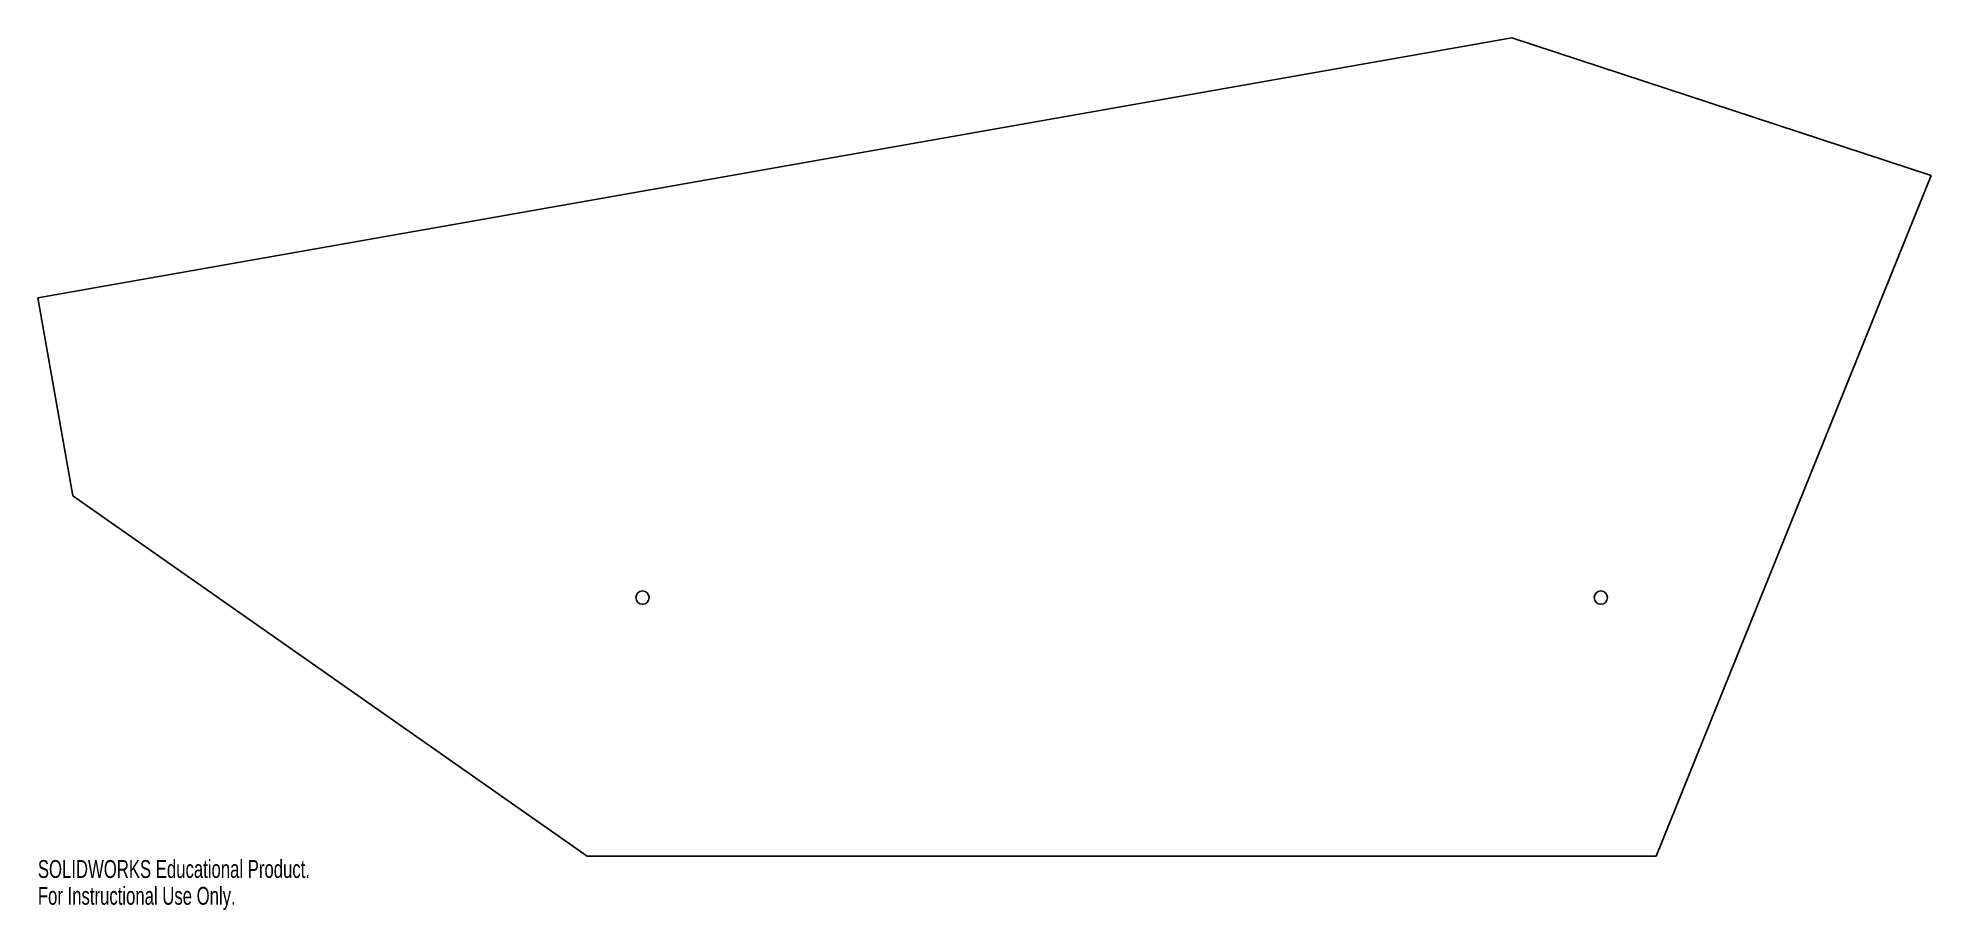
# Model space of a CAD drawing. Header units: millimetres. Extents: x -295 to 218, y -15 to 221.
import ezdxf

# ---------------------------------------------------------------- set-up
doc = ezdxf.new("R2010")
doc.units = ezdxf.units.MM
doc.styles.add('SLDTEXTSTYLE0', font='TXT', dxfattribs={"width": 0.7})

msp = doc.modelspace()

# ---------------------------------------------------------------- linework, layer by layer
at = {"color": 7, "linetype": 'Continuous', "lineweight": 25}
for p, q in [((104.37, 221.49), (-294.78, 151.11)), ((217.87, 184.25), (104.37, 221.49)), ((143.42, 0), (217.87, 184.25)), ((-294.78, 151.11), (-285.33, 97.51)), ((-285.33, 97.51), (-146.07, 0)), ((-146.07, 0), (143.42, 0))]:
    msp.add_line(p, q, dxfattribs=at)
for centre in [(-131.07, 70), (128.42, 70)]:
    msp.add_circle(centre, 1.8, dxfattribs=at)

# ---------------------------------------------------------------- texts
at = {"color": 7, "linetype": 'Continuous', "char_height": 4.8336, "attachment_point": 1, "style": 'SLDTEXTSTYLE0'}
for s, insert in [('SOLIDWORKS Educational Product.', (-294.78, -1.02)), ('For Instructional Use Only.', (-294.78, -8.27))]:
    msp.add_mtext(s, dxfattribs=dict(at, insert=insert))

doc.saveas('drawing.dxf')
